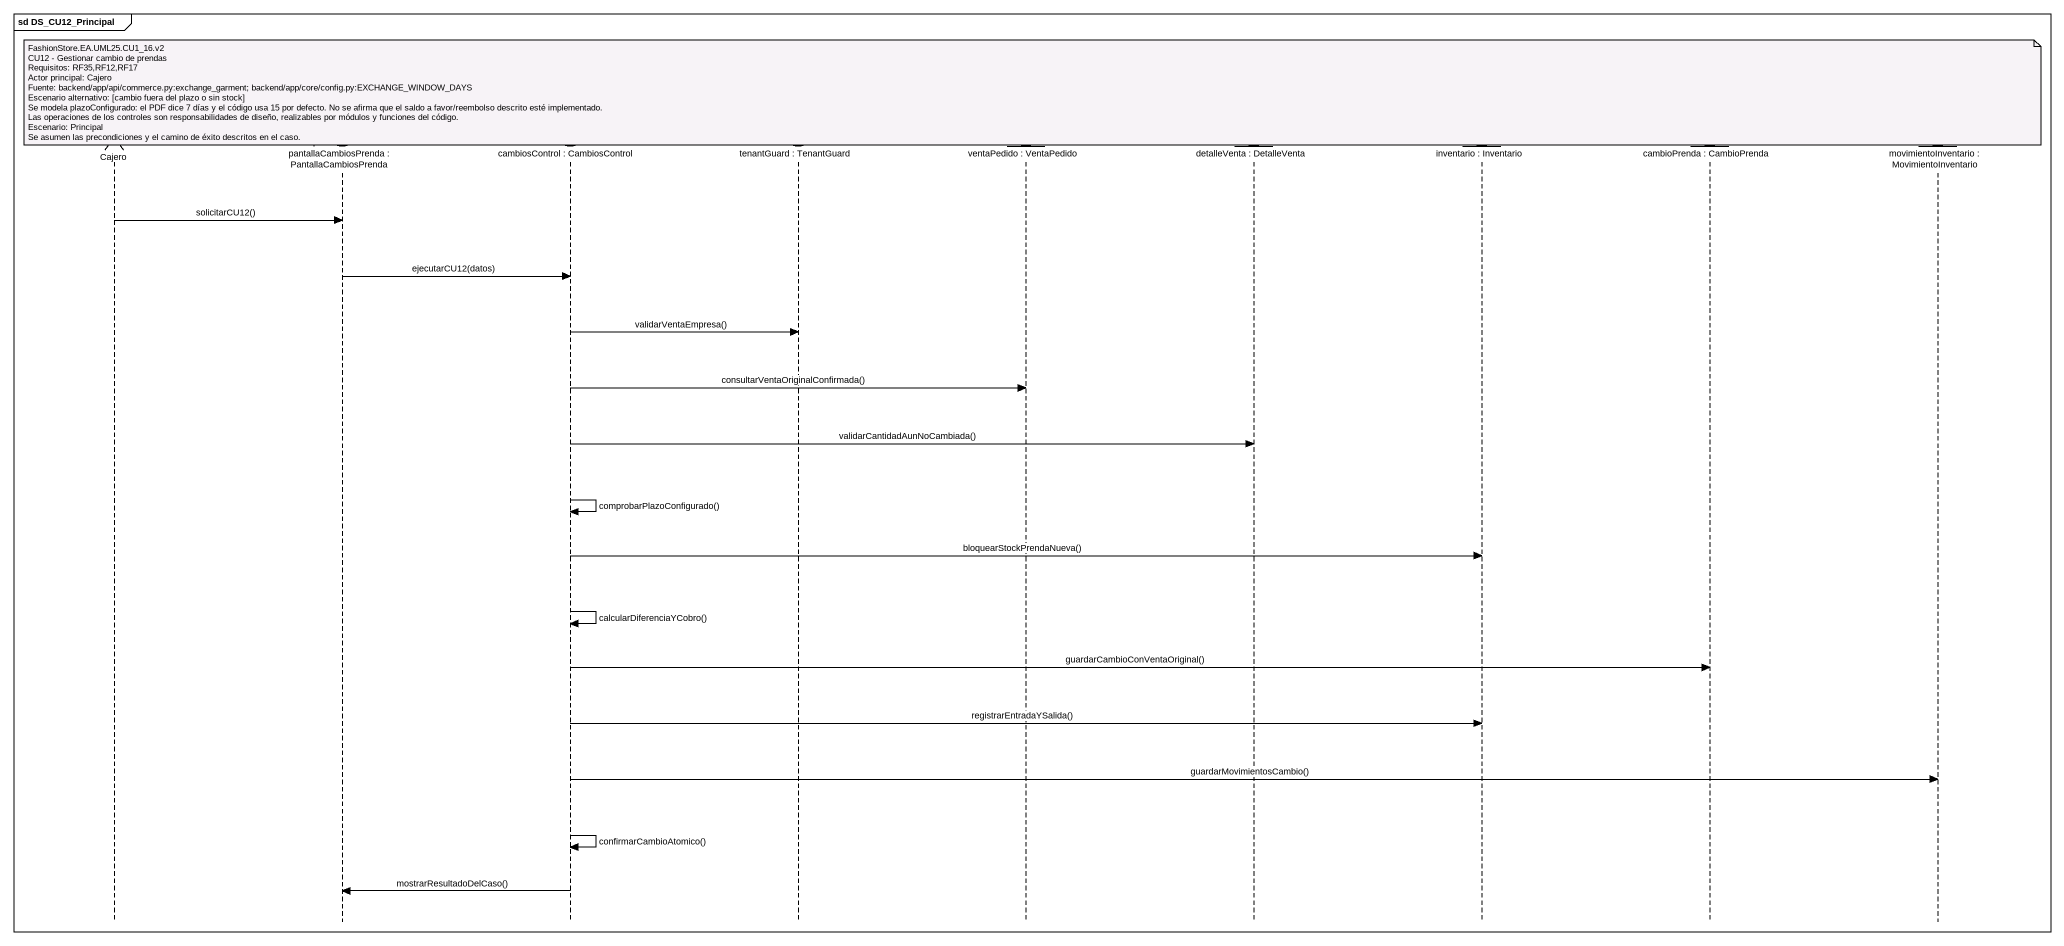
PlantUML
@startuml
mainframe sd DS_CU12_Principal
hide footbox
actor Cajero
boundary "pantallaCambiosPrenda : PantallaCambiosPrenda" as pantallaCambiosPrenda #F5FFE1
control "cambiosControl : CambiosControl" as cambiosControl #E4FFF0
control "tenantGuard : TenantGuard" as tenantGuard #E4FFF0
entity "ventaPedido : VentaPedido" as ventaPedido #E8F4FB
entity "detalleVenta : DetalleVenta" as detalleVenta #E8F4FB
entity "inventario : Inventario" as inventario #E8F4FB
entity "cambioPrenda : CambioPrenda" as cambioPrenda #E8F4FB
entity "movimientoInventario : MovimientoInventario" as movimientoInventario #E8F4FB

note over ventaPedido
  FashionStore.EA.UML25.CU1_16.v2
  CU12 - Gestionar cambio de prendas
  Requisitos: RF35,RF12,RF17
  Actor principal: Cajero
  Fuente: backend/app/api/commerce.py:exchange_garment; backend/app/core/config.py:EXCHANGE_WINDOW_DAYS
  Escenario alternativo: [cambio fuera del plazo o sin stock]
  Se modela plazoConfigurado: el PDF dice 7 días y el código usa 15 por defecto. No se afirma que el saldo a favor/reembolso descrito esté implementado.
  Las operaciones de los controles son responsabilidades de diseño, realizables por módulos y funciones del código.
  Escenario: Principal
  Se asumen las precondiciones y el camino de éxito descritos en el caso.
end note
Cajero -> pantallaCambiosPrenda : solicitarCU12()
pantallaCambiosPrenda -> cambiosControl : ejecutarCU12(datos)
cambiosControl -> tenantGuard : validarVentaEmpresa()
cambiosControl -> ventaPedido : consultarVentaOriginalConfirmada()
cambiosControl -> detalleVenta : validarCantidadAunNoCambiada()
cambiosControl -> cambiosControl : comprobarPlazoConfigurado()
cambiosControl -> inventario : bloquearStockPrendaNueva()
cambiosControl -> cambiosControl : calcularDiferenciaYCobro()
cambiosControl -> cambioPrenda : guardarCambioConVentaOriginal()
cambiosControl -> inventario : registrarEntradaYSalida()
cambiosControl -> movimientoInventario : guardarMovimientosCambio()
cambiosControl -> cambiosControl : confirmarCambioAtomico()
cambiosControl -> pantallaCambiosPrenda : mostrarResultadoDelCaso()
@enduml
